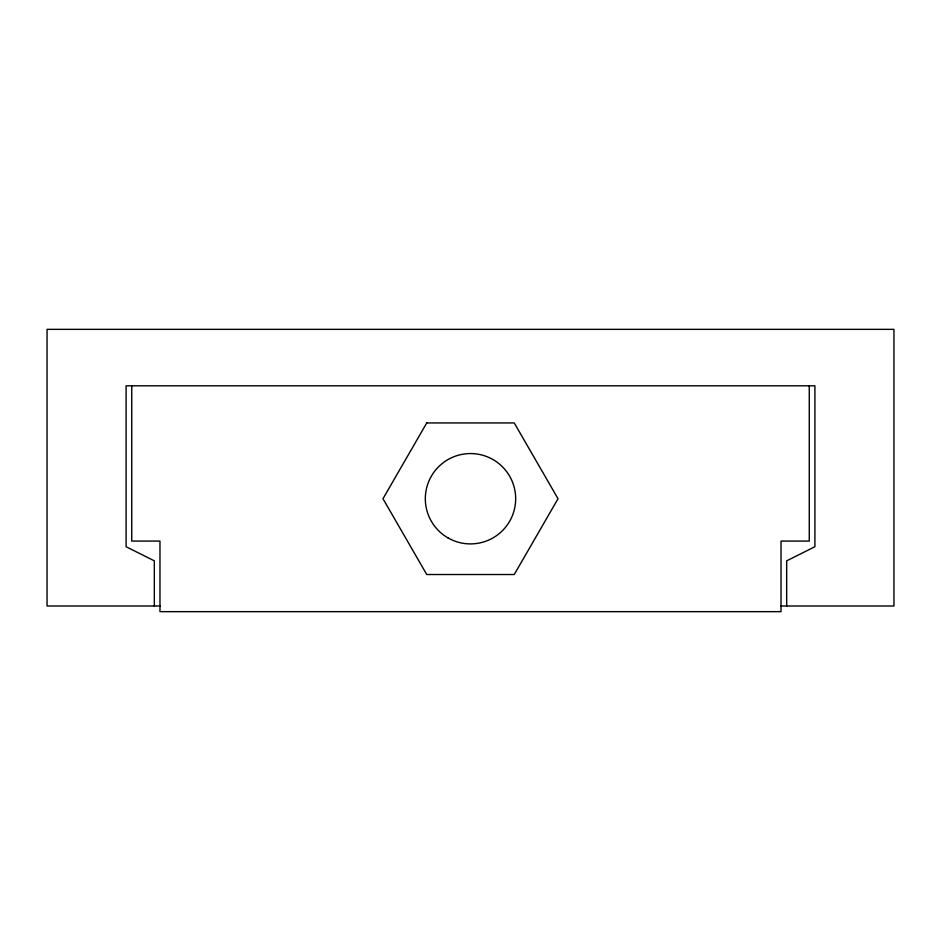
<?xml version="1.0" encoding="UTF-8"?>
<svg xmlns="http://www.w3.org/2000/svg" width="941" height="941" viewBox="0 0 941 941"><rect width="100%" height="100%" fill="white"/><g stroke="black" fill="none" stroke-linecap="round" stroke-linejoin="round"><path stroke-width="1.41" d="M160.264 606.004L47.05 606.004L47.05 329.35L893.95 329.35L893.95 606.004L780.736 606.004M809.26 385.81L809.26 541.075L781.03 541.075L781.03 611.65L159.97 611.65L159.97 541.075L131.74 541.075L131.74 385.81M786.676 606.004L786.676 560.836L814.906 546.721L814.906 385.81L126.094 385.81L126.094 546.721L154.324 560.836L154.324 606.004M426.744 422.944L382.987 498.73L426.744 574.516L514.256 574.516L558.013 498.73L514.256 422.944L426.744 422.944M447.916 537.852A45.168 45.168 0 0 0 515.668 498.73A45.168 45.168 0 0 0 447.916 459.608A45.168 45.168 0 0 0 447.916 537.852"/></g></svg>
